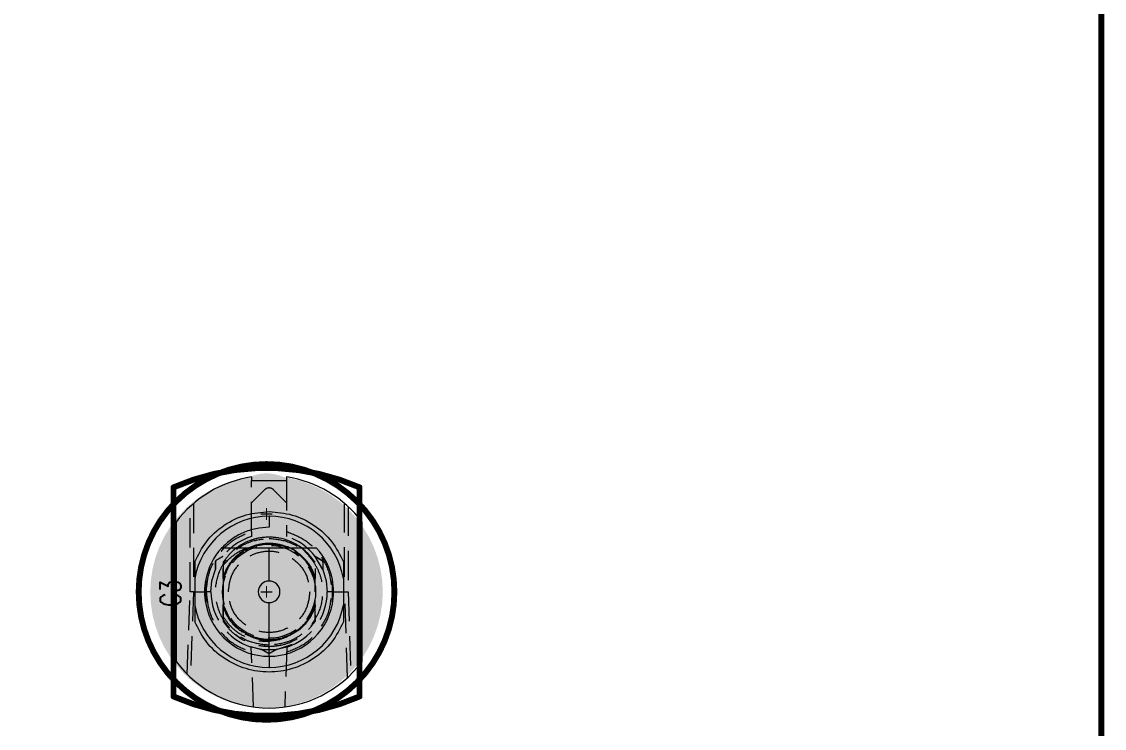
# Model space of a CAD drawing. Header units: millimetres. Extents: x 5 to 1395, y 5 to 415.
# Drawn here: x 1348.6 to 1395.17, y 229.93 to 260.33 of the extents above; entities that cross this region are included whole.
import ezdxf

# ---------------------------------------------------------------- set-up
doc = ezdxf.new("R2010")
doc.units = ezdxf.units.MM
doc.linetypes.add('HIDDEN', pattern=[1.905, 1.27, -0.635])
for name, color, linetype in [('BOARD_OUTLINE_00', 2, 'Continuous'), ('DRIL_PLTE_THRU_01', 16, 'Continuous'), ('DRIL_PLTE_THRU_02', 146, 'Continuous'), ('DRIL_PLTE_THRU_03', 56, 'Continuous'), ('DRIL_PLTE_THRU_04', 216, 'Continuous'), ('DRIL_PLTE_THRU_05', 34, 'Continuous'), ('DRIL_PLTE_THRU_06', 96, 'Continuous'), ('DRIL_PLTE_THRU_07', 171, 'Continuous'), ('DRIL_PLTE_THRU_08', 176, 'Continuous'), ('DRIL_SYMBOL', 2, 'Continuous'), ('PADS_BOT', 5, 'Continuous'), ('PADS_INNER', 1, 'Continuous'), ('PADS_TOP', 1, 'Continuous'), ('PART_NAME_01', 1, 'Continuous'), ('PART_TOP_2DLINE_26', 5, 'Continuous'), ('PART_TOP_2DLINE_27', 5, 'Continuous')]:
    doc.layers.add(name, color=color, linetype=linetype)
doc.styles.add('W0$127', font='simplex', dxfattribs={"width": 0.75})

# ---------------------------------------------------------------- blocks, each defined once
blk = doc.blocks.new('BOARD_30802')
at = {"layer": 'BOARD_OUTLINE_00', "const_width": 0.254}
blk.add_lwpolyline([(0, 0), (431.8, 0), (431.8, 55.96999), (429.8, 55.96999, -1), (429.8, 62.96999), (431.8, 62.96999), (431.8, 165.94328), (429.79848, 165.94328, -1), (429.79848, 172.96638), (431.8, 172.96638), (431.8, 279.4), (419.4, 279.4), (419.40226, 279.39, -1), (412.4, 279.39), (412.4, 279.4), (299.4, 279.4), (299.4, 279.399, -1), (292.4, 279.399), (292.4, 279.4), (139.4, 279.4, -1)], format="xyb", dxfattribs=at)
blk = doc.blocks.new('SMOOTH_0$254')
at = {"const_width": 0.127}
blk.add_lwpolyline([(-0.0635, 0, 1), (0.0635, 0, 1)], format="xyb", close=True, dxfattribs=at)
blk = doc.blocks.new('PART_BODY_TOP_1')
at = {"layer": 'PART_TOP_2DLINE_26', "const_width": 0.254}
blk.add_lwpolyline([(5.5, 0, 1), (-5.5, 0, 1)], format="xyb", close=True, dxfattribs=at)
at = {"layer": 'PART_TOP_2DLINE_27', "const_width": 0.254}
blk.add_lwpolyline([(-4.5, 4), (4.5, 4, -0.208911), (4.5, -4), (-4.5, -4, -0.208911)], format="xyb", close=True, dxfattribs=at)
at = {"layer": 'PART_TOP_2DLINE_27'}
for p in [(-4.5, 4), (4.5, 4), (-4.5, -4), (4.5, -4)]:
    blk.add_blockref('SMOOTH_0$254', p, dxfattribs=at)
blk = doc.blocks.new('DRIL_SYMBOL_5$15')
at = {"layer": 'DRIL_SYMBOL', "const_width": 0.0508}
for points in [[(-0.254, 0), (0.254, 0)], [(0, -0.254), (0, 0.254)]]:
    blk.add_lwpolyline(points, dxfattribs=at)
blk = doc.blocks.new('DRIL_HOLE_5$15')
at = {"const_width": 2.575}
blk.add_lwpolyline([(-1.2875, 0, 1), (1.2875, 0, 1)], format="xyb", close=True, dxfattribs=at)
blk.add_blockref('DRIL_SYMBOL_5$15', (0, 0))
blk = doc.blocks.new('PAD_0')
at = {"const_width": 5}
blk.add_lwpolyline([(0, -2.5, 1), (0, 2.5, 1)], format="xyb", close=True, dxfattribs=at)
blk = doc.blocks.new('STK_TOP_181')
at = {"layer": 'DRIL_PLTE_THRU_01'}
blk.add_blockref('DRIL_HOLE_5$15', (0, 0), dxfattribs=at)
at = {"layer": 'DRIL_PLTE_THRU_02'}
blk.add_blockref('DRIL_HOLE_5$15', (0, 0), dxfattribs=at)
at = {"layer": 'DRIL_PLTE_THRU_03'}
blk.add_blockref('DRIL_HOLE_5$15', (0, 0), dxfattribs=at)
at = {"layer": 'DRIL_PLTE_THRU_04'}
blk.add_blockref('DRIL_HOLE_5$15', (0, 0), dxfattribs=at)
at = {"layer": 'DRIL_PLTE_THRU_05'}
blk.add_blockref('DRIL_HOLE_5$15', (0, 0), dxfattribs=at)
at = {"layer": 'DRIL_PLTE_THRU_06'}
blk.add_blockref('DRIL_HOLE_5$15', (0, 0), dxfattribs=at)
at = {"layer": 'DRIL_PLTE_THRU_07'}
blk.add_blockref('DRIL_HOLE_5$15', (0, 0), dxfattribs=at)
at = {"layer": 'DRIL_PLTE_THRU_08'}
blk.add_blockref('DRIL_HOLE_5$15', (0, 0), dxfattribs=at)
at = {"layer": 'PADS_BOT'}
blk.add_blockref('PAD_0', (0, 0), dxfattribs=at)
at = {"layer": 'PADS_INNER'}
blk.add_blockref('PAD_0', (0, 0), dxfattribs=at)
at = {"layer": 'PADS_TOP'}
blk.add_blockref('PAD_0', (0, 0), dxfattribs=at)
blk = doc.blocks.new('DRIL_SYMBOL_2$55')
at = {"layer": 'DRIL_SYMBOL', "const_width": 0.0508}
for points in [[(-0.254, 0), (0.254, 0)], [(0, -0.254), (0, 0.254)]]:
    blk.add_lwpolyline(points, dxfattribs=at)
blk = doc.blocks.new('DRIL_HOLE_2$55')
at = {"const_width": 1.275}
blk.add_lwpolyline([(-0.6375, 0, 1), (0.6375, 0, 1)], format="xyb", close=True, dxfattribs=at)
blk.add_blockref('DRIL_SYMBOL_2$55', (0, 0))
blk = doc.blocks.new('PAD_1')
at = {"const_width": 1.75}
blk.add_lwpolyline([(0, -0.875, 1), (0, 0.875, 1)], format="xyb", close=True, dxfattribs=at)
blk = doc.blocks.new('STK_TOP_182')
at = {"layer": 'DRIL_PLTE_THRU_01'}
blk.add_blockref('DRIL_HOLE_2$55', (0, 0), dxfattribs=at)
at = {"layer": 'DRIL_PLTE_THRU_02'}
blk.add_blockref('DRIL_HOLE_2$55', (0, 0), dxfattribs=at)
at = {"layer": 'DRIL_PLTE_THRU_03'}
blk.add_blockref('DRIL_HOLE_2$55', (0, 0), dxfattribs=at)
at = {"layer": 'DRIL_PLTE_THRU_04'}
blk.add_blockref('DRIL_HOLE_2$55', (0, 0), dxfattribs=at)
at = {"layer": 'DRIL_PLTE_THRU_05'}
blk.add_blockref('DRIL_HOLE_2$55', (0, 0), dxfattribs=at)
at = {"layer": 'DRIL_PLTE_THRU_06'}
blk.add_blockref('DRIL_HOLE_2$55', (0, 0), dxfattribs=at)
at = {"layer": 'DRIL_PLTE_THRU_07'}
blk.add_blockref('DRIL_HOLE_2$55', (0, 0), dxfattribs=at)
at = {"layer": 'DRIL_PLTE_THRU_08'}
blk.add_blockref('DRIL_HOLE_2$55', (0, 0), dxfattribs=at)
at = {"layer": 'PADS_BOT'}
blk.add_blockref('PAD_1', (0, 0), dxfattribs=at)
at = {"layer": 'PADS_INNER'}
blk.add_blockref('PAD_1', (0, 0), dxfattribs=at)
at = {"layer": 'PADS_TOP'}
blk.add_blockref('PAD_1', (0, 0), dxfattribs=at)
blk = doc.blocks.new('SYM_TOP_3')
for name, p in [('PART_BODY_TOP_1', (0, 0)), ('STK_TOP_181', (0, 0)), ('STK_TOP_182', (3.35, 0))]:
    blk.add_blockref(name, p)
blk = doc.blocks.new('PART_TOP_20')
blk.add_blockref('SYM_TOP_3', (0, 0))
at = {"layer": 'PART_NAME_01', "style": 'W0$127', "width": 0.75}
blk.add_text('G3', height=0.889, dxfattribs=at).set_placement((-0.635, 3.683))
blk = doc.blocks.new('q')
blk.add_blockref('BOARD_30802', (963.245, 11.209))
at = {"rotation": 90}
blk.add_blockref('PART_TOP_20', (1359.135, 235.799), dxfattribs=at)

msp = doc.modelspace()

# ---------------------------------------------------------------- linework, layer by layer
at = {"color": 7, "linetype": 'Continuous', "lineweight": 15}
for p, q in [((1395.0448, 184.1788), (1395.0448, 290.6088)), ((1358.4948, 240.7472), (1358.4948, 240.5788)), ((1359.9948, 240.5788), (1358.4948, 240.5788)), ((1359.9948, 240.7472), (1359.9948, 240.5788)), ((1359.2448, 239.0538), (1359.2448, 238.5788)), ((1355.2448, 238.8038), (1355.2448, 232.8038)), ((1363.2448, 232.8038), (1363.2448, 238.8038)), ((1359.2448, 236.2685), (1359.2448, 237.6788)), ((1359.2448, 233.0288), (1359.2448, 235.339)), ((1359.2448, 233.0288), (1359.2448, 232.5538))]:
    msp.add_line(p, q, dxfattribs=at)
at = {"color": 7, "linetype": 'HIDDEN', "lineweight": 0}
for p, q in [((1358.4948, 238.3975), (1358.4948, 240.5788)), ((1359.9948, 240.5788), (1359.9948, 238.3975)), ((1358.4948, 239.6386), (1359.068, 240.2119)), ((1359.4216, 240.2119), (1359.9948, 239.6386)), ((1355.8505, 235.8038), (1355.8505, 239.4751)), ((1355.9948, 239.6035), (1355.9948, 236.4541)), ((1362.4948, 236.4541), (1362.4948, 239.6035)), ((1362.6392, 239.4751), (1362.6392, 235.8038)), ((1360.6425, 237.693), (1361.2198, 237.0773)), ((1356.9364, 236.7637), (1356.9364, 237.0788)), ((1357.2698, 237.0773), (1357.2698, 236.119)), ((1361.2198, 237.0773), (1361.031, 237.3026)), ((1361.2303, 237.3229), (1361.5032, 237.1654)), ((1361.5532, 236.7637), (1361.2303, 237.3229)), ((1357.2698, 236.8047), (1357.2698, 236.4547)), ((1357.2698, 236.4547), (1357.2698, 236.8047)), ((1357.4317, 236.7695), (1357.2698, 236.4547)), ((1357.2698, 236.3698), (1357.4194, 236.6871)), ((1357.4174, 236.6827), (1357.2698, 236.3698)), ((1360.9258, 237.0264), (1361.2198, 236.4547)), ((1360.9259, 237.0264), (1361.2198, 236.4547)), ((1361.06, 236.7088), (1361.2198, 236.3698)), ((1361.2198, 236.3698), (1361.06, 236.7088)), ((1361.2198, 236.4547), (1361.0959, 236.6958)), ((1361.2198, 236.8047), (1361.2198, 236.4547)), ((1357.2698, 236.119), (1357.2698, 235.4885)), ((1361.2198, 236.119), (1361.2198, 236.3698)), ((1361.2198, 235.8853), (1361.2198, 236.119)), ((1355.7263, 232.2513), (1355.8504, 235.8038)), ((1355.9948, 235.8038), (1355.8505, 235.8038)), ((1355.9948, 235.8038), (1355.8661, 232.1181)), ((1355.9948, 235.8038), (1356.5448, 235.8038)), ((1356.7448, 235.8038), (1356.5448, 235.8038)), ((1361.2198, 235.8038), (1361.2198, 236.0718)), ((1361.9448, 235.8038), (1361.7448, 235.8038)), ((1361.9448, 235.8038), (1362.4948, 235.8038)), ((1362.6235, 232.1181), (1362.4948, 235.8038)), ((1362.4948, 235.8038), (1362.6392, 235.8038)), ((1362.6392, 235.8038), (1362.7633, 232.2513)), ((1357.2698, 235.4885), (1357.2698, 234.7312)), ((1357.5322, 234.6813), (1357.2698, 235.2378)), ((1357.2698, 235.2378), (1357.5322, 234.6813)), ((1357.5323, 234.6813), (1357.2699, 235.2378)), ((1357.2699, 235.2378), (1357.5323, 234.6813)), ((1361.2198, 235.2378), (1360.8586, 234.5323)), ((1361.2198, 235.2378), (1360.9689, 234.7057)), ((1360.9689, 234.7057), (1361.2198, 235.2378)), ((1361.2198, 235.2378), (1360.9689, 234.7057)), ((1360.9689, 234.7057), (1361.2198, 235.2378)), ((1361.2198, 235.2378), (1360.9983, 234.7679)), ((1360.9983, 234.7679), (1361.2198, 235.2378)), ((1361.2198, 235.2378), (1361.2198, 235.4885)), ((1361.9698, 235.2794), (1361.9698, 235.2794)), ((1357.2698, 235.1529), (1357.2698, 234.5302)), ((1357.2698, 234.7312), (1357.2698, 235.1529)), ((1357.2698, 235.1529), (1357.4773, 234.7494)), ((1361.2198, 235.1529), (1360.9555, 234.6388)), ((1360.9555, 234.6388), (1361.2198, 235.1529)), ((1361.2198, 235.1529), (1360.9555, 234.6388)), ((1360.99, 234.7059), (1361.2198, 235.1529)), ((1361.2198, 234.5302), (1361.2198, 235.1529)), ((1361.2198, 234.8028), (1361.2198, 234.5303)), ((1357.2698, 234.5303), (1357.499, 234.2568)), ((1361.0544, 234.3328), (1361.2198, 234.5303)), ((1361.1031, 234.3909), (1361.2198, 234.5303)), ((1357.7882, 233.9793), (1358.0698, 233.7686)), ((1358.2051, 234.0029), (1358.5654, 233.8452)), ((1358.444, 233.4438), (1358.9219, 233.3247)), ((1358.5698, 230.8495), (1358.4799, 233.4237)), ((1358.9219, 233.3247), (1358.4799, 233.4237)), ((1359.1948, 233.1672), (1358.9219, 233.3247)), ((1358.9219, 233.3247), (1359.5677, 233.3247)), ((1358.9799, 233.487), (1359.2448, 233.4538)), ((1359.2448, 233.4538), (1359.5685, 233.4944)), ((1359.2448, 233.4538), (1359.5551, 233.4927)), ((1359.5677, 233.3247), (1359.2948, 233.1672)), ((1359.5677, 233.3247), (1360.2558, 233.5449)), ((1360.0097, 233.4237), (1359.5677, 233.3247)), ((1360.0097, 233.4237), (1359.9198, 230.8495))]:
    msp.add_line(p, q, dxfattribs=at)
at = {"color": 7, "linetype": 'HIDDEN', "lineweight": 0, "flags": 128}
for points in [[(1358.4687, 237.733), (1358.4973, 237.7368), (1358.5062, 237.7369), (1358.5076, 237.7366), (1358.5084, 237.7362), (1358.5085, 237.7361), (1358.5086, 237.736), (1358.5086, 237.736), (1358.5086, 237.736), (1358.5086, 237.736), (1358.5087, 237.736), (1358.5087, 237.736), (1358.5086, 237.736), (1358.5086, 237.7363), (1358.5086, 237.7364), (1358.5086, 237.7364), (1358.5086, 237.7364), (1358.5086, 237.7364), (1358.5086, 237.7364), (1358.5086, 237.7363), (1358.5087, 237.7361), (1358.5087, 237.7359), (1358.5088, 237.7358), (1358.5088, 237.7357), (1358.5088, 237.7357), (1358.5088, 237.7357), (1358.5088, 237.7357), (1358.5088, 237.7357), (1358.5088, 237.7354), (1358.5087, 237.735), (1358.5083, 237.7343), (1358.5054, 237.7317), (1358.3759, 237.6675), (1358.2129, 237.5803)], [(1357.2698, 237.0773), (1357.2698, 237.0773)], [(1357.2698, 237.0773), (1357.2698, 237.0773)], [(1357.2698, 237.0773), (1357.2698, 237.0773)], [(1357.2698, 237.0773), (1357.2698, 237.0773)], [(1357.2698, 237.0773), (1357.2698, 237.0773)], [(1357.2698, 237.0773), (1357.2698, 237.0773)], [(1357.2698, 237.0773), (1357.2698, 237.0773)], [(1357.2698, 237.0773), (1357.2698, 237.0773)], [(1361.2198, 237.0773), (1361.2198, 237.0773)], [(1356.7448, 235.8038), (1356.7886, 236.2694), (1356.9364, 236.7637)], [(1361.5532, 236.7637), (1361.7011, 236.2694), (1361.7448, 235.7953)], [(1357.2698, 236.119), (1357.2698, 236.119)], [(1361.2198, 236.3698), (1361.2198, 236.3698)], [(1361.2198, 236.3698), (1361.2198, 236.3698)], [(1361.2198, 236.3698), (1361.2198, 236.3698)], [(1361.2198, 236.3698), (1361.2198, 236.3698)], [(1361.2198, 236.3698), (1361.2198, 236.3698)], [(1357.2698, 235.4885), (1357.2698, 235.4885)], [(1361.2198, 235.2378), (1361.2198, 235.2378)], [(1361.2198, 235.2378), (1361.2198, 235.2378)], [(1361.2198, 235.2378), (1361.2198, 235.2378)], [(1361.2198, 235.2378), (1361.2198, 235.2378)], [(1361.2198, 235.2378), (1361.2198, 235.2378)], [(1361.2198, 235.2378), (1361.2198, 235.2378)], [(1361.2198, 235.2378), (1361.2198, 235.2378)], [(1361.2198, 235.2378), (1361.2198, 235.2378)], [(1357.4656, 234.7765), (1357.4656, 234.7765)], [(1357.2698, 234.5303), (1357.2698, 234.5303)], [(1357.2698, 234.5303), (1357.2698, 234.5303)], [(1357.2698, 234.5303), (1357.2698, 234.5303)], [(1357.2698, 234.5302), (1357.2698, 234.5302)], [(1357.2698, 234.5302), (1357.2698, 234.5302)], [(1357.2698, 234.5302), (1357.2698, 234.5302)], [(1357.2698, 234.5302), (1357.2698, 234.5302)], [(1361.2198, 234.5302), (1361.2198, 234.5302)], [(1358.2176, 234.0245), (1358.2176, 234.0245)]]:
    msp.add_lwpolyline(points, dxfattribs=at)
at = {"color": 7, "linetype": 'HIDDEN', "lineweight": 0}
msp.add_circle((1359.2448, 235.8038), 2, dxfattribs=at)
at = {"color": 7, "linetype": 'Continuous', "lineweight": 15}
for radius, start, end in [(5, 98.62693, 143.1301), (5, 36.8699, 81.37307), (3.25, 90, 169.93673), (3.25, 10.06327, 90), (2.775, 137.49336, 169.10705), (2.775, 10.89324, 42.50663), (2.775, 169.10668, 190.89376), (0.4648, 90, 270), (0.4648, 270, 90), (2.775, 349.10676, 10.89295), (3.25, 190.06327, 270), (2.775, 190.89295, 270), (2.775, 270, 349.10705), (3.25, 270, 349.93673), (5, 216.8699, 323.1301)]:
    msp.add_arc((1359.2448, 235.8038), radius, start, end, dxfattribs=at)
at = {"color": 7, "linetype": 'HIDDEN', "lineweight": 0}
for radius, start, end in [(2.5, 107.4576, 142.57976), (2.35, 53.50581, 147.18508), (2.5, 37.42024, 72.5424), (2.5, 180, 252.18431), (2.5, 287.81569, 0)]:
    msp.add_arc((1359.2448, 235.8038), radius, start, end, dxfattribs=at)
for points, knots in [([(1359.068, 240.2119), (1359.0939, 240.2324), (1359.1455, 240.2734), (1359.2448, 240.2909), (1359.3441, 240.2734), (1359.3958, 240.2324), (1359.4216, 240.2119)], [0, 0, 0, 0, 0.25000068, 0.49998127, 0.74999932, 1, 1, 1, 1]), ([(1356.5448, 235.8038), (1356.5706, 236.0864), (1356.6236, 236.6668), (1357.0513, 237.4529), (1357.6876, 238.0821), (1358.2305, 238.2943), (1358.4948, 238.3975)], [0, 0, 0, 0, 0.2433926, 0.4999994, 0.7566058, 1, 1, 1, 1]), ([(1359.2448, 233.5038), (1358.9556, 233.5347), (1358.5091, 233.5824), (1357.9729, 233.8687), (1357.6075, 234.1658), (1357.3083, 234.5319), (1357.031, 235.0679), (1356.889, 235.8038), (1357.031, 236.5395), (1357.3082, 237.0755), (1357.6073, 237.4415), (1357.9728, 237.7388), (1358.5089, 238.0252), (1358.9556, 238.0729), (1359.2448, 238.1038)], [0, 0, 0, 0, 0.1197204, 0.1848231, 0.2499997, 0.3151019, 0.3802792, 0.5000006, 0.6197221, 0.6848243, 0.7500002, 0.8151032, 0.8802796, 1, 1, 1, 1]), ([(1361.2198, 237.0773), (1361.102, 237.2339), (1360.8664, 237.5471), (1360.3797, 237.8877), (1359.8315, 238.105), (1359.2448, 238.1781), (1358.6581, 238.105), (1358.1099, 237.8877), (1357.6232, 237.5471), (1357.3876, 237.2339), (1357.2698, 237.0773)], [0, 0, 0, 0, 0.1249998, 0.2499981, 0.3749979, 0.5000003, 0.6249995, 0.7499993, 0.8750002, 1, 1, 1, 1]), ([(1358.4948, 238.3975), (1358.4948, 238.3697), (1358.4948, 238.3145), (1358.4948, 238.2463), (1358.4948, 238.1973), (1358.4948, 238.1915), (1358.4948, 238.1886)], [0, 0, 0, 0, 0.2586233, 0.5136197, 0.7560913, 1, 1, 1, 1]), ([(1359.2448, 238.1038), (1359.534, 238.0729), (1359.9805, 238.0252), (1360.5167, 237.7389), (1360.8821, 237.4417), (1361.1813, 237.0757), (1361.4586, 236.5397), (1361.6006, 235.8038), (1361.4586, 235.068), (1361.1814, 234.532), (1360.8823, 234.1661), (1360.5168, 233.8688), (1359.9807, 233.5824), (1359.534, 233.5347), (1359.2448, 233.5038)], [0, 0, 0, 0, 0.119722, 0.1848244, 0.2500007, 0.3151026, 0.3802787, 0.4999997, 0.6197206, 0.6848235, 0.7499992, 0.8151019, 0.880278, 1, 1, 1, 1]), ([(1359.9948, 238.3975), (1360.2591, 238.2943), (1360.802, 238.0821), (1361.4383, 237.4529), (1361.866, 236.6669), (1361.919, 236.0864), (1361.9448, 235.8038)], [0, 0, 0, 0, 0.24339435, 0.50000096, 0.75660787, 1, 1, 1, 1]), ([(1359.9948, 238.3975), (1359.9948, 238.3698), (1359.9948, 238.3147), (1359.9948, 238.2465), (1359.9948, 238.1973), (1359.9948, 238.1915), (1359.9948, 238.1886)], [0, 0, 0, 0, 0.2581063, 0.5125937, 0.7555962, 1, 1, 1, 1]), ([(1360.4829, 237.4694), (1360.4765, 237.4759), (1360.3176, 237.6357), (1359.8861, 237.8039), (1359.2476, 237.9204), (1358.5924, 237.8142), (1358.0085, 237.5159), (1357.5299, 237.0544), (1357.3565, 236.6546), (1357.2698, 236.4547)], [0, 0, 0, 0, 0.0069774, 0.1724796, 0.3379826, 0.5034893, 0.6689915, 0.8344971, 1, 1, 1, 1]), ([(1357.2698, 236.4547), (1357.3565, 236.6546), (1357.5299, 237.0544), (1358.0084, 237.5158), (1358.5928, 237.8146), (1359.2462, 237.9187), (1359.8913, 237.8103), (1360.4043, 237.5769), (1360.6284, 237.3323), (1360.7057, 237.2479)], [0, 0, 0, 0, 0.1532176, 0.3064349, 0.4596557, 0.6128715, 0.7660908, 0.9193077, 1, 1, 1, 1]), ([(1360.7747, 237.1791), (1360.6761, 237.2885), (1360.4317, 237.5593), (1359.8923, 237.8115), (1359.2459, 237.9183), (1358.5929, 237.8147), (1358.0084, 237.5157), (1357.5299, 237.0545), (1357.3565, 236.6546), (1357.2698, 236.4547)], [0, 0, 0, 0, 0.1013768, 0.2511484, 0.4009197, 0.5506876, 0.7004592, 0.85023, 1, 1, 1, 1]), ([(1357.2698, 236.4547), (1357.3565, 236.6546), (1357.5299, 237.0544), (1358.0084, 237.5157), (1358.5929, 237.8147), (1359.2459, 237.9183), (1359.8924, 237.8116), (1360.4357, 237.5567), (1360.683, 237.2822), (1360.7847, 237.1692)], [0, 0, 0, 0, 0.1492864, 0.2985753, 0.4478611, 0.5971475, 0.7464374, 0.8957231, 1, 1, 1, 1]), ([(1357.2698, 236.4547), (1357.3565, 236.6546), (1357.5299, 237.0544), (1358.0084, 237.5157), (1358.5929, 237.8147), (1359.2459, 237.9183), (1359.8923, 237.8115), (1360.4325, 237.5587), (1360.6775, 237.2871), (1360.7768, 237.1771)], [0, 0, 0, 0, 0.1496684, 0.2993369, 0.4490078, 0.5986763, 0.7483482, 0.898016, 1, 1, 1, 1]), ([(1361.2198, 236.4547), (1361.1331, 236.6546), (1360.9596, 237.0545), (1360.4813, 237.5156), (1359.8965, 237.815), (1359.2448, 237.9174), (1358.5932, 237.815), (1358.0083, 237.5156), (1357.53, 237.0545), (1357.3565, 236.6546), (1357.2698, 236.4547)], [0, 0, 0, 0, 0.12499921, 0.2500005, 0.3749992, 0.49999845, 0.62500054, 0.74999924, 0.87499951, 1, 1, 1, 1]), ([(1357.2698, 236.3698), (1357.3507, 236.5766), (1357.5125, 236.9903), (1357.9891, 237.4725), (1358.5808, 237.7864), (1359.2448, 237.8942), (1359.9088, 237.7864), (1360.5005, 237.4725), (1360.9771, 236.9903), (1361.1389, 236.5766), (1361.2198, 236.3698)], [0, 0, 0, 0, 0.1250009, 0.25, 0.3749995, 0.499999, 0.625001, 0.7499993, 0.8750004, 1, 1, 1, 1]), ([(1361.2198, 236.3698), (1361.1389, 236.5766), (1360.9771, 236.9903), (1360.5005, 237.4725), (1359.9088, 237.7864), (1359.2448, 237.8942), (1358.5808, 237.7864), (1357.9891, 237.4725), (1357.5125, 236.9903), (1357.3507, 236.5766), (1357.2698, 236.3698)], [0, 0, 0, 0, 0.12499963, 0.25000067, 0.37499898, 0.50000102, 0.62500051, 0.75000001, 0.8749991, 1, 1, 1, 1]), ([(1357.2698, 236.9428), (1357.4225, 237.1096), (1357.7281, 237.4433), (1358.1804, 237.6575), (1358.4331, 237.7237), (1358.4687, 237.733)], [0, 0, 0, 0, 0.4618335, 0.9241473, 1, 1, 1, 1]), ([(1357.2699, 236.3698), (1357.3508, 236.5766), (1357.5126, 236.9903), (1357.9891, 237.4725), (1358.5808, 237.7864), (1359.2448, 237.8941), (1359.9088, 237.7864), (1360.5005, 237.4725), (1360.977, 236.9903), (1361.1389, 236.5766), (1361.2198, 236.3698)], [0, 0, 0, 0, 0.1249999, 0.2499998, 0.374999, 0.499998, 0.6249998, 0.749999, 0.8749989, 1, 1, 1, 1]), ([(1361.2198, 236.3698), (1361.1389, 236.5766), (1360.977, 236.9903), (1360.5005, 237.4725), (1359.9088, 237.7864), (1359.2448, 237.8941), (1358.5808, 237.7864), (1357.9891, 237.4725), (1357.5126, 236.9903), (1357.3508, 236.5766), (1357.2699, 236.3698)], [0, 0, 0, 0, 0.1250011, 0.250001, 0.3750002, 0.500002, 0.625001, 0.7500002, 0.8750001, 1, 1, 1, 1]), ([(1357.2699, 236.3698), (1357.3508, 236.5766), (1357.5126, 236.9903), (1357.9891, 237.4725), (1358.5808, 237.7864), (1359.2448, 237.8941), (1359.9088, 237.7864), (1360.5005, 237.4725), (1360.977, 236.9903), (1361.1388, 236.5766), (1361.2198, 236.3698)], [0, 0, 0, 0, 0.12500003, 0.25000012, 0.37499941, 0.49999861, 0.62500059, 0.74999988, 0.87499997, 1, 1, 1, 1]), ([(1361.2198, 236.3698), (1361.1388, 236.5766), (1360.977, 236.9903), (1360.5005, 237.4725), (1359.9088, 237.7864), (1359.2448, 237.8941), (1358.5808, 237.7864), (1357.9891, 237.4725), (1357.5126, 236.9903), (1357.3508, 236.5766), (1357.2699, 236.3698)], [0, 0, 0, 0, 0.12500003, 0.25000012, 0.37499941, 0.50000139, 0.62500059, 0.74999988, 0.87499997, 1, 1, 1, 1]), ([(1357.4948, 235.8038), (1357.5211, 236.0328), (1357.5737, 236.4909), (1357.9784, 237.0734), (1358.5569, 237.4626), (1359.2448, 237.5993), (1359.9327, 237.4627), (1360.5112, 237.0734), (1360.9159, 236.4909), (1360.9685, 236.0328), (1360.9948, 235.8038)], [0, 0, 0, 0, 0.1250003, 0.2499992, 0.3750001, 0.499999, 0.6250007, 0.7499992, 0.8749997, 1, 1, 1, 1]), ([(1356.9364, 237.0788), (1356.9371, 237.0875), (1356.9384, 237.1049), (1356.949, 237.1293), (1356.9648, 237.1506), (1356.9792, 237.1605), (1356.9864, 237.1654)], [0, 0, 0, 0, 0.2507973, 0.5000195, 0.7491878, 1, 1, 1, 1]), ([(1356.9864, 237.1654), (1356.9799, 237.1613), (1356.9711, 237.1557), (1356.9589, 237.1423), (1356.9536, 237.1349), (1356.9501, 237.1293), (1356.9469, 237.1235), (1356.943, 237.115), (1356.9372, 237.0972), (1356.9368, 237.0866), (1356.9364, 237.0788)], [0, 0, 0, 0, 0.3001213, 0.4066747, 0.4525986, 0.4958927, 0.5401179, 0.5867416, 0.6945187, 1, 1, 1, 1]), ([(1356.9364, 237.0788), (1356.9364, 236.9967), (1356.9364, 236.8884), (1356.9364, 236.7919), (1356.9364, 236.7673), (1356.9364, 236.7649), (1356.9364, 236.7637)], [0, 0, 0, 0, 0.63868316, 0.84373758, 0.92499487, 1, 1, 1, 1]), ([(1357.2593, 237.3229), (1357.2583, 237.3223), (1357.2562, 237.3211), (1357.2348, 237.3088), (1357.1826, 237.2786), (1357.0955, 237.2283), (1357.0247, 237.1875), (1356.9864, 237.1654)], [0, 0, 0, 0, 0.0741162, 0.1549236, 0.3599068, 0.6537107, 1, 1, 1, 1]), ([(1360.8067, 237.1385), (1360.7201, 237.2306), (1360.6184, 237.3388), (1360.5049, 237.4429), (1360.4853, 237.4648), (1360.4815, 237.4717), (1360.4811, 237.474), (1360.4813, 237.475), (1360.4815, 237.4753), (1360.4816, 237.4755)], [0, 0, 0, 0, 0.805368, 0.9459794, 0.9826988, 0.993243, 0.9969287, 0.9985139, 1, 1, 1, 1]), ([(1360.4816, 237.4755), (1360.6442, 237.334), (1360.9694, 237.051), (1361.1363, 236.6535), (1361.2198, 236.4547)], [0, 0, 0, 0, 0.4999976, 1, 1, 1, 1]), ([(1360.7057, 237.2479), (1360.7824, 237.1787), (1361.021, 236.9636), (1361.1394, 236.6604), (1361.2198, 236.4547)], [0, 0, 0, 0, 0.32127454, 1, 1, 1, 1]), ([(1361.2198, 236.3698), (1361.1716, 236.509), (1361.0752, 236.7874), (1360.8962, 237.0215), (1360.8067, 237.1385)], [0, 0, 0, 0, 0.4999952, 1, 1, 1, 1]), ([(1361.2198, 236.3698), (1361.1716, 236.509), (1361.0752, 236.7874), (1360.8962, 237.0215), (1360.8067, 237.1385)], [0, 0, 0, 0, 0.4999939, 1, 1, 1, 1]), ([(1361.5032, 237.1654), (1361.4321, 237.2064), (1361.3383, 237.2606), (1361.2547, 237.3088), (1361.2334, 237.3211), (1361.2313, 237.3223), (1361.2303, 237.3229)], [0, 0, 0, 0, 0.6387172, 0.8437527, 0.9250034, 1, 1, 1, 1]), ([(1361.5032, 237.1654), (1361.5104, 237.1605), (1361.5248, 237.1506), (1361.5407, 237.1293), (1361.5512, 237.1049), (1361.5525, 237.0875), (1361.5532, 237.0788)], [0, 0, 0, 0, 0.2508212, 0.4999985, 0.7491753, 1, 1, 1, 1]), ([(1361.5532, 237.0788), (1361.5529, 237.0865), (1361.5525, 237.0969), (1361.5469, 237.1142), (1361.5432, 237.1225), (1361.5401, 237.1283), (1361.5367, 237.134), (1361.5313, 237.1416), (1361.5188, 237.1555), (1361.5098, 237.1612), (1361.5032, 237.1654)], [0, 0, 0, 0, 0.30014683, 0.40667717, 0.45262401, 0.49590047, 0.54012818, 0.58673817, 0.69454956, 1, 1, 1, 1]), ([(1361.5532, 237.0788), (1361.5532, 236.9967), (1361.5532, 236.8884), (1361.5532, 236.7919), (1361.5532, 236.7673), (1361.5532, 236.7649), (1361.5532, 236.7637)], [0, 0, 0, 0, 0.6387118, 0.8437434, 0.9249974, 1, 1, 1, 1]), ([(1357.2698, 236.4547), (1357.2698, 236.4331), (1357.2698, 236.405), (1357.2698, 236.3778), (1357.2698, 236.3709), (1357.2698, 236.3701), (1357.2698, 236.3698)], [0, 0, 0, 0, 0.6593157, 0.8552724, 0.930515, 1, 1, 1, 1]), ([(1357.2698, 236.3698), (1357.2698, 236.3701), (1357.2698, 236.3709), (1357.2698, 236.3777), (1357.2698, 236.4043), (1357.2698, 236.4328), (1357.2698, 236.4547)], [0, 0, 0, 0, 0.0688387, 0.1453362, 0.3446551, 1, 1, 1, 1]), ([(1357.2698, 236.4547), (1357.2698, 236.433), (1357.2698, 236.4049), (1357.2698, 236.3777), (1357.2698, 236.3709), (1357.2698, 236.3701), (1357.2698, 236.3698)], [0, 0, 0, 0, 0.659583, 0.855376, 0.930535, 1, 1, 1, 1]), ([(1361.2198, 236.3698), (1361.2198, 236.3701), (1361.2198, 236.3709), (1361.2198, 236.3778), (1361.2198, 236.4044), (1361.2198, 236.4329), (1361.2198, 236.4547)], [0, 0, 0, 0, 0.06890697, 0.14545954, 0.34492242, 1, 1, 1, 1]), ([(1361.2198, 236.4547), (1361.2198, 236.433), (1361.2198, 236.405), (1361.2198, 236.3777), (1361.2198, 236.3709), (1361.2198, 236.3701), (1361.2198, 236.3698)], [0, 0, 0, 0, 0.6594715, 0.8553422, 0.9305092, 1, 1, 1, 1]), ([(1356.5448, 235.8038), (1356.5705, 235.5218), (1356.6232, 234.9426), (1357.0491, 234.158), (1357.6827, 233.5291), (1358.2239, 233.316), (1358.4873, 233.2122)], [0, 0, 0, 0, 0.2434235, 0.5000014, 0.7565779, 1, 1, 1, 1]), ([(1360.9948, 235.8038), (1360.9685, 235.5747), (1360.9159, 235.1167), (1360.5112, 234.5341), (1359.9328, 234.1449), (1359.2448, 234.0082), (1358.5569, 234.1449), (1357.9784, 234.5341), (1357.5737, 235.1167), (1357.5211, 235.5747), (1357.4948, 235.8038)], [0, 0, 0, 0, 0.1250002, 0.2500005, 0.3749997, 0.500001, 0.6249995, 0.750001, 0.8749998, 1, 1, 1, 1]), ([(1360.0023, 233.2122), (1360.2658, 233.316), (1360.8069, 233.5291), (1361.4405, 234.158), (1361.8664, 234.9426), (1361.9191, 235.5218), (1361.9448, 235.8038)], [0, 0, 0, 0, 0.2434222, 0.4999989, 0.756577, 1, 1, 1, 1]), ([(1357.2698, 235.2378), (1357.2698, 235.2374), (1357.2698, 235.2367), (1357.2698, 235.2298), (1357.2698, 235.2032), (1357.2698, 235.1747), (1357.2698, 235.1529)], [0, 0, 0, 0, 0.0688519, 0.1453876, 0.3448276, 1, 1, 1, 1]), ([(1357.2698, 235.2378), (1357.2698, 235.2374), (1357.2698, 235.2366), (1357.2698, 235.2298), (1357.2698, 235.2032), (1357.2698, 235.1747), (1357.2698, 235.1529)], [0, 0, 0, 0, 0.068943, 0.1455891, 0.3451353, 1, 1, 1, 1]), ([(1357.2698, 235.1529), (1357.2698, 235.1745), (1357.2698, 235.2026), (1357.2698, 235.2298), (1357.2698, 235.2367), (1357.2698, 235.2374), (1357.2698, 235.2378)], [0, 0, 0, 0, 0.6595933, 0.8554351, 0.9305714, 1, 1, 1, 1]), ([(1360.8586, 234.5323), (1360.7305, 234.394), (1360.4744, 234.1173), (1359.9659, 233.854), (1359.412, 233.7297), (1358.8435, 233.7625), (1358.3049, 233.9474), (1357.8393, 234.272), (1357.4683, 234.7083), (1357.336, 235.0613), (1357.2698, 235.2378)], [0, 0, 0, 0, 0.1249989, 0.2500008, 0.3749999, 0.5000012, 0.624999, 0.7500015, 0.8750011, 1, 1, 1, 1]), ([(1357.2698, 235.2378), (1357.3507, 235.0309), (1357.5125, 234.6172), (1357.989, 234.135), (1358.5808, 233.8211), (1359.2448, 233.7134), (1359.9088, 233.8211), (1360.5006, 234.135), (1360.977, 234.6173), (1361.1389, 235.0309), (1361.2198, 235.2378)], [0, 0, 0, 0, 0.1249988, 0.2500002, 0.3749987, 0.4999981, 0.6249998, 0.7499996, 0.8750001, 1, 1, 1, 1]), ([(1361.2198, 235.2378), (1361.2198, 235.2374), (1361.2198, 235.2366), (1361.2198, 235.2298), (1361.2198, 235.2032), (1361.2198, 235.1747), (1361.2198, 235.1528)], [0, 0, 0, 0, 0.0688668, 0.145392, 0.3448836, 1, 1, 1, 1]), ([(1361.2198, 235.1529), (1361.2198, 235.1745), (1361.2198, 235.2026), (1361.2198, 235.2298), (1361.2198, 235.2367), (1361.2198, 235.2374), (1361.2198, 235.2378)], [0, 0, 0, 0, 0.6593951, 0.8552813, 0.9304925, 1, 1, 1, 1]), ([(1361.2198, 235.2378), (1361.2198, 235.2374), (1361.2198, 235.2366), (1361.2198, 235.2298), (1361.2198, 235.2032), (1361.2198, 235.1747), (1361.2198, 235.1529)], [0, 0, 0, 0, 0.0689515, 0.1455925, 0.3451354, 1, 1, 1, 1]), ([(1357.2698, 235.1529), (1357.3246, 235.0156), (1357.4342, 234.7411), (1357.7042, 234.3852), (1358.0373, 234.0911), (1358.4266, 233.875), (1358.8525, 233.7453), (1359.2955, 233.7102), (1359.739, 233.7634), (1360.0126, 233.8754), (1360.1494, 233.9313)], [0, 0, 0, 0, 0.1250001, 0.2499999, 0.3750005, 0.4999997, 0.6250031, 0.7500023, 0.8750001, 1, 1, 1, 1]), ([(1361.2198, 235.1529), (1361.1331, 234.9529), (1360.9596, 234.5531), (1360.4813, 234.0919), (1359.8965, 233.7926), (1359.2448, 233.6901), (1358.5932, 233.7926), (1358.0083, 234.0919), (1357.53, 234.5531), (1357.3565, 234.9529), (1357.2698, 235.1528)], [0, 0, 0, 0, 0.1249992, 0.2499994, 0.3749993, 0.4999985, 0.625001, 0.7499996, 0.8750008, 1, 1, 1, 1]), ([(1357.2698, 234.7312), (1357.387, 234.5683), (1357.6198, 234.2446), (1358.1128, 233.9038), (1358.6643, 233.69), (1359.0522, 233.6798), (1359.2448, 233.6747)], [0, 0, 0, 0, 0.2550541, 0.506742, 0.7550592, 1, 1, 1, 1]), ([(1360.0734, 233.9208), (1360.2073, 233.9803), (1360.5395, 234.1278), (1360.9578, 234.5572), (1361.1325, 234.9543), (1361.2198, 235.1529)], [0, 0, 0, 0, 0.2522682, 0.6261317, 1, 1, 1, 1]), ([(1361.2198, 235.1528), (1361.1371, 234.9488), (1360.9973, 234.6043), (1360.7198, 234.3606), (1360.6066, 234.2611)], [0, 0, 0, 0, 0.592113, 1, 1, 1, 1]), ([(1357.2698, 234.5303), (1357.3876, 234.3735), (1357.6232, 234.06), (1358.1099, 233.7216), (1358.6581, 233.496), (1359.0492, 233.4679), (1359.2448, 233.4538)], [0, 0, 0, 0, 0.2500017, 0.5000032, 0.7500015, 1, 1, 1, 1]), ([(1357.2698, 234.5303), (1357.3876, 234.3735), (1357.6232, 234.06), (1358.1099, 233.7216), (1358.6581, 233.496), (1359.0492, 233.4679), (1359.2448, 233.4538)], [0, 0, 0, 0, 0.2500017, 0.5000032, 0.7500015, 1, 1, 1, 1]), ([(1359.2448, 233.4538), (1359.4404, 233.4679), (1359.8315, 233.496), (1360.3797, 233.7215), (1360.8664, 234.06), (1361.102, 234.3735), (1361.2198, 234.5303)], [0, 0, 0, 0, 0.2500045, 0.5000025, 0.7499985, 1, 1, 1, 1]), ([(1359.2448, 233.4538), (1359.4404, 233.4679), (1359.8315, 233.496), (1360.3797, 233.7215), (1360.8664, 234.06), (1361.102, 234.3735), (1361.2198, 234.5303)], [0, 0, 0, 0, 0.2500045, 0.5000025, 0.7499985, 1, 1, 1, 1]), ([(1360.1494, 233.9313), (1360.2835, 234.0139), (1360.5504, 234.1782), (1360.7562, 234.4146), (1360.8586, 234.5323)], [0, 0, 0, 0, 0.5024634, 1, 1, 1, 1]), ([(1360.1494, 233.9313), (1360.0067, 233.8633), (1359.7198, 233.7264), (1359.4038, 233.692), (1359.2448, 233.6747)], [0, 0, 0, 0, 0.4970548, 1, 1, 1, 1]), ([(1359.2948, 233.1672), (1359.2869, 233.1634), (1359.2711, 233.1558), (1359.2448, 233.1528), (1359.2185, 233.1558), (1359.2027, 233.1634), (1359.1948, 233.1672)], [0, 0, 0, 0, 0.2500629, 0.5000707, 0.7499371, 1, 1, 1, 1])]:
    msp.add_open_spline(points, degree=3, knots=knots, dxfattribs=at)
at = {"color": 7, "linetype": 'Continuous', "lineweight": 15}
for points, knots in [([(1356.0448, 237.0932), (1356.196, 237.3929), (1356.5053, 238.006), (1357.2902, 238.7041), (1358.2319, 239.1696), (1358.9163, 239.2261), (1359.2508, 239.2538)], [0, 0, 0, 0, 0.2443907, 0.4999995, 0.7556086, 1, 1, 1, 1]), ([(1359.2508, 239.2538), (1359.5843, 239.2251), (1360.2666, 239.1666), (1361.2043, 238.7004), (1361.9859, 238.0035), (1362.2941, 237.3921), (1362.4448, 237.0932)], [0, 0, 0, 0, 0.2444225, 0.5000003, 0.7555755, 1, 1, 1, 1]), ([(1359.2448, 238.5788), (1359.053, 238.5674), (1358.6695, 238.5445), (1358.1203, 238.3597), (1357.6131, 238.0797), (1357.3371, 237.8124), (1357.1991, 237.6788)], [0, 0, 0, 0, 0.2499981, 0.4999994, 0.7500015, 1, 1, 1, 1]), ([(1359.2448, 237.6788), (1359.0499, 237.6788), (1358.5455, 237.6788), (1357.8637, 237.6788), (1357.4147, 237.6788), (1357.1991, 237.6788)], [0, 0, 0, 0, 0.2465211, 0.6381399, 1, 1, 1, 1]), ([(1361.2905, 237.6788), (1360.8529, 237.6788), (1360.25, 237.6788), (1359.4611, 237.6788), (1359.2448, 237.6788)], [0, 0, 0, 0, 0.7257534, 1, 1, 1, 1]), ([(1356.0448, 237.0932), (1356.0448, 236.9587), (1356.0448, 236.7849), (1356.0448, 236.5906), (1356.0448, 236.51), (1356.0448, 236.456), (1356.0448, 236.4164), (1356.0448, 236.3902), (1356.0448, 236.3761), (1356.0448, 236.372), (1356.0448, 236.3718), (1356.0448, 236.3717)], [0, 0, 0, 0, 0.5219303, 0.6747098, 0.7796398, 0.8517274, 0.9016628, 0.9545684, 0.9758824, 0.9930947, 1, 1, 1, 1]), ([(1362.4448, 237.0932), (1362.4448, 236.9587), (1362.4448, 236.7849), (1362.4448, 236.5906), (1362.4448, 236.51), (1362.4448, 236.456), (1362.4448, 236.4164), (1362.4448, 236.3902), (1362.4448, 236.3761), (1362.4448, 236.372), (1362.4448, 236.3718), (1362.4448, 236.3717)], [0, 0, 0, 0, 0.5219303, 0.6747098, 0.7796398, 0.8517274, 0.9016628, 0.9545684, 0.9758824, 0.9930947, 1, 1, 1, 1]), ([(1356.0448, 236.3717), (1356.0448, 236.1957), (1356.0448, 235.8433), (1356.0448, 235.4502), (1356.0448, 235.2578), (1356.0448, 235.2359)], [0, 0, 0, 0, 0.469102, 0.9396181, 1, 1, 1, 1]), ([(1356.5198, 236.3282), (1356.5198, 236.0381), (1356.5198, 235.685), (1356.5198, 235.3408), (1356.5198, 235.2794)], [0, 0, 0, 0, 0.8214929, 1, 1, 1, 1]), ([(1361.9698, 235.2794), (1361.9698, 235.5695), (1361.9698, 235.9226), (1361.9698, 236.2668), (1361.9698, 236.3282)], [0, 0, 0, 0, 0.8214879, 1, 1, 1, 1]), ([(1362.4448, 236.3717), (1362.4448, 236.1957), (1362.4448, 235.8433), (1362.4448, 235.4502), (1362.4448, 235.2578), (1362.4448, 235.2359)], [0, 0, 0, 0, 0.469102, 0.9396181, 1, 1, 1, 1]), ([(1356.0448, 235.2359), (1356.0448, 235.2354), (1356.0448, 235.2342), (1356.0448, 235.2224), (1356.0448, 235.179), (1356.0448, 234.9825), (1356.0448, 234.7486), (1356.0448, 234.5524), (1356.0448, 234.5144)], [0, 0, 0, 0, 0.0169296, 0.0393015, 0.0816945, 0.2361993, 0.8521608, 1, 1, 1, 1]), ([(1362.4448, 235.2359), (1362.4448, 235.2354), (1362.4448, 235.2342), (1362.4448, 235.2224), (1362.4448, 235.179), (1362.4448, 234.9825), (1362.4448, 234.7486), (1362.4448, 234.5524), (1362.4448, 234.5144)], [0, 0, 0, 0, 0.0169296, 0.0393015, 0.0816945, 0.2361993, 0.8521608, 1, 1, 1, 1]), ([(1362.4448, 234.5144), (1362.2939, 234.2154), (1361.9851, 233.6037), (1361.2018, 232.9016), (1360.2622, 232.4531), (1359.2448, 232.3052), (1358.2275, 232.4531), (1357.2878, 232.9016), (1356.5045, 233.6037), (1356.1957, 234.2154), (1356.0448, 234.5144)], [0, 0, 0, 0, 0.1222038, 0.2500005, 0.3777964, 0.5000009, 0.6222036, 0.7499995, 0.8777962, 1, 1, 1, 1])]:
    msp.add_open_spline(points, degree=3, knots=knots, dxfattribs=at)

# ---------------------------------------------------------------- block references
msp.add_blockref('q', (0, 0))

doc.saveas('drawing.dxf')
